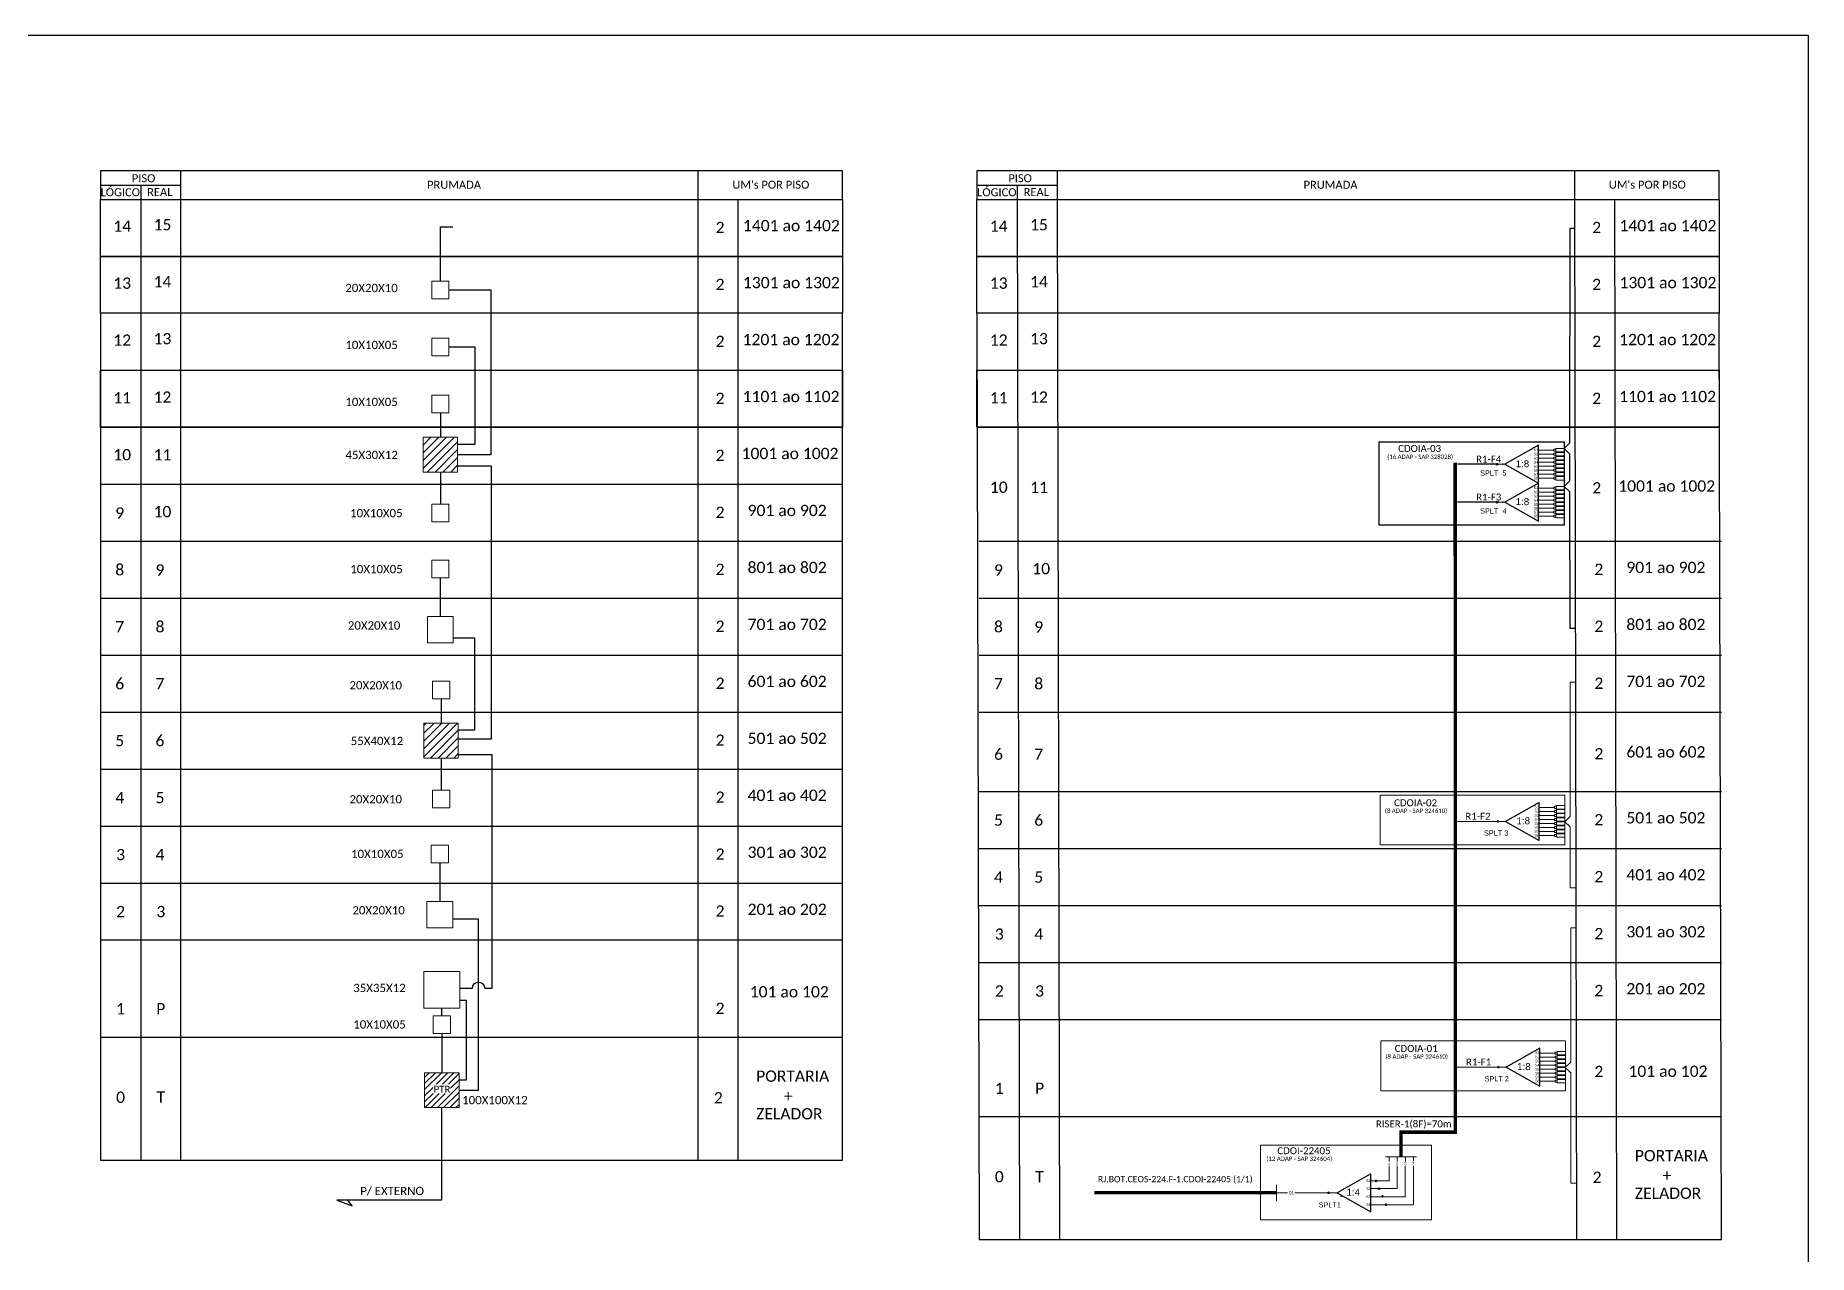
# Model space of a CAD drawing. Header units: metres. Extents: x -1286 to -445, y -500 to 94.
# Drawn here: x -955 to -445, y -256 to 94 of the extents above; entities that cross this region are included whole.
import ezdxf
from ezdxf.enums import TextEntityAlignment as Align

# ---------------------------------------------------------------- set-up
doc = ezdxf.new("R2010")
doc.units = ezdxf.units.M
doc.styles.add('ARIAL', font='arial.ttf')
doc.styles.add('WMF-Calibri0', font='calibri.ttf')

# ---------------------------------------------------------------- blocks, each defined once
blk = doc.blocks.new('SPLT_1-8_SC-APC')
at = {"color": 1}
blk.add_lwpolyline([(-7.37, -2.1), (-17.04, -7.55), (-7.37, -13), (-7.37, -2.1)], dxfattribs=at)
at = {"color": 3, "lineweight": 0}
for points in [[(-2.99, -3.51), (-7.37, -3.51)], [(-7.37, -4.66), (-2.99, -4.66)], [(-2.41, -3.02), (-2.41, -4)], [(-2.41, -3.02), (0, -3.02)], [(-2.41, -4), (0, -4)], [(-2.41, -4.17), (-2.41, -5.16)], [(-2.41, -4.17), (0, -4.17)], [(-7.37, -5.82), (-2.99, -5.82)], [(-7.37, -6.97), (-2.99, -6.97)], [(-7.37, -8.12), (-2.99, -8.12)], [(-7.37, -9.28), (-2.99, -9.28)], [(-2.41, -5.16), (0, -5.16)], [(-2.41, -5.32), (-2.41, -6.31)], [(-2.41, -5.32), (0, -5.32)], [(-2.41, -6.31), (0, -6.31)], [(-2.41, -6.48), (-2.41, -7.46)], [(-2.41, -6.48), (0, -6.48)], [(-2.41, -7.46), (0, -7.46)], [(-2.41, -7.63), (-2.41, -8.62)], [(-2.41, -7.63), (0, -7.63)], [(-2.41, -8.62), (0, -8.62)], [(-2.41, -8.78), (-2.41, -9.77)], [(-2.41, -8.78), (0, -8.78)], [(-2.41, -9.77), (0, -9.77)], [(-2.41, -9.94), (-2.41, -10.92)], [(-2.41, -9.94), (0, -9.94)], [(-7.37, -10.43), (-2.99, -10.43)], [(-7.37, -11.58), (-2.99, -11.58)], [(-2.41, -10.92), (0, -10.92)], [(-2.41, -11.09), (-2.41, -12.08)], [(-2.41, -11.09), (0, -11.09)], [(-2.41, -12.08), (0, -12.08)]]:
    blk.add_lwpolyline(points, dxfattribs=at)
for points in [[(-2.99, -3.22), (-2.41, -3.22), (-2.41, -3.8), (-2.99, -3.8)], [(-2.99, -4.38), (-2.41, -4.38), (-2.41, -4.95), (-2.99, -4.95)], [(-2.99, -5.53), (-2.41, -5.53), (-2.41, -6.1), (-2.99, -6.1)], [(-2.99, -6.68), (-2.41, -6.68), (-2.41, -7.26), (-2.99, -7.26)], [(-2.99, -7.84), (-2.41, -7.84), (-2.41, -8.41), (-2.99, -8.41)], [(-2.99, -8.99), (-2.41, -8.99), (-2.41, -9.56), (-2.99, -9.56)], [(-2.99, -10.14), (-2.41, -10.14), (-2.41, -10.72), (-2.99, -10.72)], [(-2.99, -11.3), (-2.41, -11.3), (-2.41, -11.87), (-2.99, -11.87)]]:
    blk.add_lwpolyline(points, close=True, dxfattribs=at)
at = {"color": 1, "lineweight": 0}
blk.add_lwpolyline([(-17.04, -7.55), (-19.26, -7.55)], dxfattribs=at)
at = {"color": 1, "style": 'ARIAL'}
for s, height, p in [('S1', 0.75, (-8.74, -3.78)), ('S2', 0.75, (-8.74, -4.97)), ('1:8', 2, (-13.91, -8.4)), ('S3', 0.75, (-8.74, -6.18)), ('S4', 0.75, (-8.74, -7.36)), ('S5', 0.75, (-8.74, -8.57)), ('S6', 0.75, (-8.74, -9.69)), ('S7', 0.75, (-8.74, -10.78)), ('S8', 0.75, (-8.74, -11.9))]:
    blk.add_text(s, height=height, dxfattribs=at).set_placement(p)
blk = doc.blocks.new('SPLITTER FUTURO')
blk.add_point((0, 0))
at = {"style": 'ARIAL', "text_generation_flag": 6, "flags": 4}
for tag, p, height in [('SPLT', (-6.22, -4.1), 1.5), ('INSTAL.', (-6.25, -6.09), 1.25)]:
    blk.add_attdef(tag, p, '', height=height, rotation=180, dxfattribs=at)
blk = doc.blocks.new('SPLITTER_')
blk.add_point((0, 0))
at = {"style": 'ARIAL', "flags": 4}
blk.add_attdef('SPLT', (0, -3.26), '', height=1.5, dxfattribs=at)

msp = doc.modelspace()

# ---------------------------------------------------------------- hatches: boundary and pattern name
h = msp.add_hatch()
h.set_pattern_fill('LINE', color=1, scale=0.5, angle=45)
h.set_pattern_definition([(45, (11.3306, -37.7604), (-1.122532, 1.122532), [])])
h.paths.add_polyline_path([(-843.03, -103.43), (-843.03, -113.47), (-833.13, -113.47), (-833.13, -103.43)])
h.paths.add_polyline_path([(-843.25, -21.24), (-843.25, -31.28), (-833.34, -31.28), (-833.34, -21.24)])
h = msp.add_hatch(color=3)
h.dxf.hatch_style = 1
edge = h.paths.add_edge_path()
edge.add_arc((-534.55, -29.02), 0.256, 0, 360)
h = msp.add_hatch(color=3)
h.dxf.hatch_style = 1
edge = h.paths.add_edge_path()
edge.add_arc((-534.55, -39.92), 0.256, 0, 360)
at = {"lineweight": 0}
h = msp.add_hatch(color=3, dxfattribs=at)
h.dxf.hatch_style = 1
edge = h.paths.add_edge_path()
edge.add_arc((-534.35, -131.65), 0.242, 0, 360)
h = msp.add_hatch(color=3, dxfattribs=at)
h.dxf.hatch_style = 1
edge = h.paths.add_edge_path()
edge.add_arc((-534.17, -202.28), 0.242, 0, 360)
h = msp.add_hatch()
h.set_pattern_fill('ANSI31', color=1, scale=10, style=0)
h.set_pattern_definition([(45, (-1456.2971, -599.487), (-0.8838835, 0.8838835), [])])
h.paths.add_polyline_path([(-842.82, -213.91), (-832.92, -213.91), (-832.92, -203.87), (-842.82, -203.87)])
h.paths.add_polyline_path([(-840.4, -209.87), (-835.35, -209.87), (-835.35, -207.14), (-840.4, -207.14)], flags=16)
h = msp.add_hatch(color=3, dxfattribs=at)
h.dxf.hatch_style = 1
edge = h.paths.add_edge_path()
edge.add_arc((-583.02, -238.37), 0.256, 0, 360)
h = msp.add_hatch(color=3)
h.dxf.hatch_style = 1
edge = h.paths.add_edge_path()
edge.add_arc((-569.38, -234.96), 0.242, 0, 360)
h = msp.add_hatch(color=3)
h.dxf.hatch_style = 1
edge = h.paths.add_edge_path()
edge.add_arc((-568.5, -237.2), 0.242, 0, 360)
h = msp.add_hatch(color=3)
h.dxf.hatch_style = 1
edge = h.paths.add_edge_path()
edge.add_arc((-567.5, -239.51), 0.242, 0, 360)
h = msp.add_hatch(color=3)
h.dxf.hatch_style = 1
edge = h.paths.add_edge_path()
edge.add_arc((-566.5, -241.81), 0.242, 0, 360)

# ---------------------------------------------------------------- linework, layer by layer
at = {"color": 7}
for p, q in [((-935.99, 47.1), (-722.68, 47.1)), ((-935.99, 30.72), (-935.99, 47.1)), ((-722.68, 47.1), (-722.68, 30.72)), ((-684.07, 47.1), (-470.75, 47.1)), ((-684.07, 30.72), (-684.07, 47.1)), ((-470.75, 47.1), (-470.75, 30.72)), ((-935.99, 30.72), (-722.68, 30.72)), ((-935.99, 14.35), (-935.99, 30.72)), ((-722.68, 30.72), (-935.99, 30.72)), ((-722.68, 30.72), (-722.68, 14.35)), ((-684.07, 30.72), (-470.75, 30.72)), ((-684.07, 14.35), (-684.07, 30.72)), ((-470.75, 30.72), (-684.07, 30.72)), ((-470.75, 30.72), (-470.75, 14.35)), ((-722.68, 14.35), (-935.99, 14.35)), ((-470.75, 14.35), (-684.07, 14.35))]:
    msp.add_line(p, q, dxfattribs=at)
at = {"color": 5, "lineweight": 0}
for p, q in [((-534.35, -131.65), (-546.38, -131.65)), ((-534.17, -202.28), (-546.2, -202.28))]:
    msp.add_line(p, q, dxfattribs=at)
msp.add_lwpolyline([(-1286.07, -499.81), (-445.07, -499.81), (-445.07, 94.19), (-1286.07, 94.19)], close=True)
at = {"color": 0}
for points in [[(-722.68, 55.32), (-935.99, 55.32)], [(-935.99, 51.21), (-912.85, 51.21)], [(-470.75, 55.32), (-684.07, 55.32)], [(-684.07, 51.21), (-660.92, 51.21)], [(-935.99, 47.1), (-722.68, 47.1)], [(-684.07, 47.1), (-470.75, 47.1)]]:
    msp.add_lwpolyline(points, dxfattribs=at)
for points in [[(-935.99, 55.32), (-935.99, 47.1)], [(-924.42, 51.21), (-924.42, 47.1)], [(-912.85, 47.1), (-912.85, 55.32)], [(-764.27, 55.32), (-764.27, 47.1)], [(-722.68, 47.1), (-722.68, 55.32)], [(-684.07, 55.32), (-684.07, 47.1)], [(-672.5, 51.21), (-672.5, 47.1)], [(-660.92, 47.1), (-660.92, 55.32)], [(-512.35, 55.32), (-512.35, 47.1)], [(-470.75, 47.1), (-470.75, 55.32)], [(-935.99, 47.1), (-722.68, 47.1)], [(-924.42, 47.1), (-924.42, -228.97)], [(-912.85, -228.97), (-912.85, 47.1)], [(-764.27, 47.1), (-764.27, -228.97)], [(-752.7, -228.97), (-752.7, 47.1)], [(-684.07, 47.1), (-470.75, 47.1)], [(-672.5, 47.1), (-671.86, -251.81)], [(-660.29, -251.81), (-660.92, 47.1)], [(-512.35, 47.1), (-511.71, -251.81)], [(-500.14, -251.81), (-500.77, 47.1)], [(-935.99, 14.35), (-935.99, -228.97), (-722.68, -228.97), (-722.68, 14.35)], [(-684.07, 14.35), (-683.44, -251.81), (-470.12, -251.81), (-470.75, 14.35)], [(-935.99, -2.02), (-722.68, -2.02)], [(-684.07, -2.02), (-470.75, -2.02)], [(-935.99, -18.39), (-722.68, -18.39)], [(-684.07, -18.39), (-470.75, -18.39)], [(-935.99, -34.76), (-722.68, -34.76)], [(-935.99, -51.14), (-722.68, -51.14)], [(-683.44, -51.14), (-470.12, -51.14)], [(-935.99, -67.51), (-722.68, -67.51)], [(-683.44, -67.51), (-470.12, -67.51)], [(-935.99, -83.88), (-722.68, -83.88)], [(-683.44, -83.88), (-470.12, -83.88)], [(-935.99, -100.25), (-722.68, -100.25)], [(-683.44, -100.25), (-470.12, -100.25)], [(-935.99, -116.62), (-722.68, -116.62)], [(-683.44, -123.08), (-470.12, -123.08)], [(-935.99, -133), (-722.68, -133)], [(-683.44, -139.46), (-470.12, -139.46)], [(-935.99, -149.37), (-722.68, -149.37)], [(-683.44, -155.83), (-470.12, -155.83)], [(-935.99, -165.74), (-722.68, -165.74)], [(-683.44, -172.2), (-470.12, -172.2)], [(-683.44, -188.57), (-470.12, -188.57)], [(-935.99, -193.67), (-722.68, -193.67)], [(-683.44, -216.5), (-470.12, -216.5)]]:
    msp.add_lwpolyline(points)
at = {"color": 3}
for points in [[(-838.3, 23.6), (-838.3, 39.24), (-834.69, 39.24)], [(-512.33, 38.7), (-513.66, 38.7), (-513.75, -22.99), (-515.32, -24.49), (-513.75, -26), (-513.75, -33.88), (-515.32, -35.39), (-513.75, -36.9), (-513.66, -76.09), (-512.09, -76.09)], [(-835.82, 21.07), (-823.78, 21.07), (-823.78, -26.33), (-833.34, -26.33)], [(-835.82, 4.69), (-828.42, 4.69), (-828.42, -23.32), (-833.34, -23.32)], [(-838.3, -14.21), (-838.3, -21.24)], [(-833.34, -29.45), (-823.7, -29.45), (-823.7, -108), (-833.13, -108)], [(-838.3, -31.28), (-838.3, -40.54)], [(-838.3, -72.78), (-838.3, -61.66)], [(-834.58, -78.9), (-828.49, -78.9), (-828.49, -105.43), (-833.13, -105.43)], [(-838.08, -96.4), (-838.08, -103.43)], [(-838.08, -113.47), (-838.08, -122.73)], [(-838.43, -143.52), (-838.43, -154.64)], [(-832.92, -208.89), (-827.32, -208.89), (-827.32, -159.77), (-834.71, -159.77)], [(-832.92, -205.94), (-830.74, -205.94), (-830.74, -183.1), (-832.72, -183.1)], [(-837.87, -192.6), (-837.87, -203.87)]]:
    msp.add_lwpolyline(points, dxfattribs=at)
at = {"lineweight": 0}
for points in [[(-835.82, 23.6), (-840.79, 23.6), (-840.79, 18.53), (-835.82, 18.53)], [(-835.82, 7.23), (-840.79, 7.23), (-840.79, 2.16), (-835.82, 2.16)], [(-835.82, -9.14), (-840.79, -9.14), (-840.79, -14.21), (-835.82, -14.21)], [(-835.82, -40.54), (-840.79, -40.54), (-840.79, -45.61), (-835.82, -45.61)], [(-835.82, -56.59), (-840.79, -56.59), (-840.79, -61.66), (-835.82, -61.66)], [(-835.6, -91.33), (-840.57, -91.33), (-840.57, -96.4), (-835.6, -96.4)], [(-835.6, -122.73), (-840.57, -122.73), (-840.57, -127.8), (-835.6, -127.8)], [(-835.95, -138.45), (-840.91, -138.45), (-840.91, -143.52), (-835.95, -143.52)], [(-835.39, -187.53), (-840.35, -187.53), (-840.35, -192.6), (-835.39, -192.6)]]:
    msp.add_lwpolyline(points, close=True, dxfattribs=at)
at = {"color": 7}
for points in [[(-935.99, -2.02), (-722.68, -2.02), (-722.68, -18.39), (-935.99, -18.39)], [(-684.07, -2.02), (-470.75, -2.02), (-470.75, -18.39), (-684.07, -18.39)]]:
    msp.add_lwpolyline(points, close=True, dxfattribs=at)
at = {"color": 1, "lineweight": 0}
for points in [[(-833.34, -21.24), (-843.25, -21.24), (-843.25, -31.28), (-833.34, -31.28)], [(-833.13, -103.43), (-843.03, -103.43), (-843.03, -113.47), (-833.13, -113.47)], [(-568.22, -124.11), (-515.09, -124.11), (-515.09, -138.42), (-568.22, -138.42)], [(-832.72, -174.78), (-843.01, -174.78), (-843.01, -185.29), (-832.72, -185.29)], [(-568.04, -194.73), (-514.91, -194.73), (-514.91, -209.05), (-568.04, -209.05)], [(-832.92, -203.87), (-842.82, -203.87), (-842.82, -213.91), (-832.92, -213.91)], [(-602.59, -224.7), (-553.43, -224.7), (-553.43, -246.17), (-602.59, -246.17)]]:
    msp.add_lwpolyline(points, close=True, dxfattribs=at)
at = {"color": 1}
msp.add_lwpolyline([(-568.45, -22.59), (-515.32, -22.59), (-515.32, -46.49), (-568.45, -46.49)], close=True, dxfattribs=at)
at = {"color": 5, "lineweight": 0, "const_width": 1}
msp.add_lwpolyline([(-562.21, -228.03), (-562.21, -220.95), (-546.6, -220.95), (-546.61, -28.6)], dxfattribs=at)
at = {"color": 5}
for points in [[(-534.58, -29.02), (-545.97, -29.02)], [(-534.58, -39.92), (-545.97, -39.92)]]:
    msp.add_lwpolyline(points, dxfattribs=at)
at = {"color": 7, "lineweight": 0}
for points in [[(-834.58, -72.78), (-842.03, -72.78), (-842.03, -80.38), (-834.58, -80.38)], [(-834.71, -154.64), (-842.15, -154.64), (-842.15, -162.24), (-834.71, -162.24)]]:
    msp.add_lwpolyline(points, close=True, dxfattribs=at)
at = {"color": 3, "lineweight": 0}
for points in [[(-511.93, -150.72), (-513.58, -150.72), (-513.58, -133.26), (-515.15, -131.76), (-513.58, -130.25), (-513.58, -91.63), (-512.09, -91.63)], [(-511.75, -235.6), (-513.4, -235.6), (-513.4, -203.89), (-514.97, -202.38), (-513.4, -200.87), (-513.4, -162.23), (-511.9, -162.23)], [(-597.96, -238.37), (-594.8, -238.37)], [(-592.73, -238.37), (-583.02, -238.37)]]:
    msp.add_lwpolyline(points, dxfattribs=at)
at = {"color": 3}
msp.add_lwpolyline([(-832.72, -179.59), (-829.1, -179.59, -1), (-825.55, -179.59), (-823.39, -179.59), (-823.39, -112.55), (-833.13, -112.55)], format="xyb", dxfattribs=at)
at = {"color": 7}
msp.add_lwpolyline([(-837.87, -187.53), (-837.87, -185.29)], dxfattribs=at)
at = {"color": 1}
for points in [[(-837.93, -213.91), (-837.93, -240.54), (-868.07, -240.54)], [(-570.87, -232.92), (-580.54, -238.37), (-570.87, -243.82), (-570.87, -232.92)], [(-868.07, -240.54), (-863.65, -242.13)], [(-863.65, -242.13), (-865.06, -240.3)]]:
    msp.add_lwpolyline(points, dxfattribs=at)
at = {"color": 5, "lineweight": 0}
for points in [[(-566.67, -228.03), (-557.76, -228.03)], [(-565.59, -228.03), (-565.59, -229.35)], [(-563.27, -228.03), (-563.27, -229.35)], [(-563.27, -228.03), (-563.27, -229.35)], [(-560.95, -228.03), (-560.95, -229.35)], [(-558.64, -228.03), (-558.64, -229.31)], [(-569.41, -234.96), (-565.59, -234.96), (-565.59, -230.77)], [(-568.5, -237.2), (-563.27, -237.2), (-563.27, -230.77)], [(-567.47, -239.51), (-560.96, -239.51), (-560.96, -230.78)], [(-566.49, -241.81), (-558.64, -241.81), (-558.64, -230.74)]]:
    msp.add_lwpolyline(points, dxfattribs=at)
at = {"color": 1, "lineweight": 0, "const_width": 1}
msp.add_lwpolyline([(-650.32, -238.37), (-597.96, -238.37)], dxfattribs=at)
at = {"color": 1, "lineweight": 0}
for points in [[(-597.96, -240.78), (-597.96, -236.06)], [(-580.54, -238.37), (-582.76, -238.37)]]:
    msp.add_lwpolyline(points, dxfattribs=at)
at = {"color": 7, "lineweight": 0}
for points in [[(-570.87, -234.96), (-569.41, -234.96)], [(-570.87, -237.2), (-568.5, -237.2)], [(-570.87, -239.51), (-567.47, -239.51)], [(-570.87, -241.81), (-566.49, -241.81)]]:
    msp.add_lwpolyline(points, dxfattribs=at)
at = {"color": 3}
for centre, radius in [((-534.55, -29.02), 0.256), ((-534.55, -39.92), 0.256), ((-569.38, -234.96), 0.242), ((-568.5, -237.2), 0.242), ((-566.5, -241.81), 0.242)]:
    msp.add_circle(centre, radius, dxfattribs=at)
at = {"color": 3, "lineweight": 0}
for centre, radius in [((-534.35, -131.65), 0.242), ((-534.17, -202.28), 0.242), ((-583.02, -238.37), 0.256)]:
    msp.add_circle(centre, radius, dxfattribs=at)
at = {"color": 3}
msp.add_arc((-567.5, -239.51), 0.242, 0, 180.1296, dxfattribs=at)
for p in [(-532.93, -29.02), (-532.93, -39.92)]:
    msp.add_point(p)

# ---------------------------------------------------------------- block references
for p in [(-515.32, -21.48), (-515.32, -32.37)]:
    msp.add_blockref('SPLT_1-8_SC-APC', p, dxfattribs=at)
at = {"color": 3, "lineweight": 0}
for p in [(-515.09, -124.11), (-514.91, -194.73)]:
    msp.add_blockref('SPLT_1-8_SC-APC', p, dxfattribs=at)
at = {"lineweight": 0}
ref = msp.add_blockref('SPLITTER FUTURO', (-532.13, -131.65), dxfattribs=at)
ref.add_attrib('SPLT', 'SPLT 3', (-538.35, -135.75), dxfattribs={"height": 1.5, "rotation": 180, "style": 'ARIAL', "text_generation_flag": 6})
ref = msp.add_blockref('SPLITTER FUTURO', (-531.95, -202.28), dxfattribs=at)
ref.add_attrib('SPLT', 'SPLT 2', (-538.17, -206.37), dxfattribs={"height": 1.5, "rotation": 180, "style": 'ARIAL', "text_generation_flag": 6})
ref = msp.add_blockref('SPLITTER_', (-579.35, -239.33), dxfattribs=dict(at, xscale=-1))
ref.add_attrib('SPLT', 'SPLT1', (-585.88, -242.6), dxfattribs={"height": 1.5, "style": 'ARIAL'})

# ---------------------------------------------------------------- texts
at = {"color": 0, "style": 'WMF-Calibri0'}
for s, p in [('  LÓGICO', (-937.58, 47.99)), ('     PISO', (-931.03, 52.02)), ('PRUMADA', (-842.12, 50.13)), ("UM's POR PISO", (-754.38, 50.16)), ('  LÓGICO', (-685.65, 47.99)), ('     PISO', (-679.11, 52.02)), ('PRUMADA', (-590.2, 50.13)), ("UM's POR PISO", (-502.46, 50.16)), ('    REAL', (-925.81, 48.04)), ('    REAL', (-673.89, 48.04))]:
    msp.add_text(s, height=2.3, dxfattribs=at).set_placement(p)
at = {"color": 7, "style": 'WMF-Calibri0'}
for s, p in [('14', (-929.74, 39.39)), ('15', (-918.17, 39.81)), ('14', (-677.82, 39.39)), ('15', (-666.25, 39.81)), ('13', (-929.74, 23.02)), ('14', (-918.17, 23.44)), ('13', (-677.82, 23.02)), ('14', (-666.25, 23.44)), ('12', (-929.74, 6.65)), ('13', (-918.17, 7.07)), ('12', (-677.82, 6.65)), ('13', (-666.25, 7.07)), ('11', (-929.74, -9.94)), ('12', (-918.17, -9.72)), ('11', (-677.82, -9.94)), ('12', (-666.25, -9.72)), ('10', (-929.74, -26.28)), ('11', (-918.17, -26.31)), ('10', (-677.8, -35.62)), ('11', (-666.22, -35.66)), ('10', (-918.17, -42.65)), ('10', (-665.61, -59.02))]:
    msp.add_text(s, height=3.24, dxfattribs=at).set_placement(p, align=Align.MIDDLE_CENTER)
for s, height, p in [('1401 ao 1402', 3.24, (-751.33, 37.94)), ('1401 ao 1402', 3.24, (-499.4, 37.94)), ('20X20X10', 2.373, (-865.62, 20.44)), ('1301 ao 1302', 3.24, (-751.33, 21.56)), ('1301 ao 1302', 3.24, (-499.4, 21.56)), ('10X10X05', 2.373, (-865.62, 4.07)), ('1201 ao 1202', 3.24, (-751.42, 5.19)), ('1201 ao 1202', 3.24, (-499.5, 5.19)), ('10X10X05', 2.373, (-865.62, -12.3)), ('1101 ao 1102', 3.24, (-751.42, -11.18)), ('1101 ao 1102', 3.24, (-499.5, -11.18)), ('45X30X12', 2.373, (-865.59, -27.53)), ('1001 ao 1002', 3.24, (-751.71, -27.55)), ('1001 ao 1002', 3.24, (-499.76, -36.89)), ('901 ao 902', 3.24, (-749.99, -43.92)), ('10X10X05', 2.373, (-864.23, -44.26)), ('10X10X05', 2.373, (-864.19, -60.34)), ('801 ao 802', 3.24, (-749.99, -60.3)), ('901 ao 902', 3.24, (-497.43, -60.3)), ('20X20X10', 2.373, (-864.89, -76.53)), ('701 ao 702', 3.24, (-749.99, -76.67)), ('801 ao 802', 3.24, (-497.43, -76.67)), ('20X20X10', 2.373, (-864.42, -93.73)), ('601 ao 602', 3.24, (-749.99, -93.04)), ('701 ao 702', 3.24, (-497.43, -93.04)), ('501 ao 502', 3.24, (-749.99, -109.41)), ('55X40X12', 2.373, (-864.06, -109.72)), ('601 ao 602', 3.24, (-497.42, -113.3)), ('20X20X10', 2.373, (-864.42, -126.48)), ('401 ao 402', 3.24, (-749.99, -125.78)), ('501 ao 502', 3.24, (-497.43, -132.24)), ('10X10X05', 2.373, (-863.96, -142.2)), ('301 ao 302', 3.24, (-749.99, -142.15)), ('401 ao 402', 3.24, (-497.43, -148.62)), ('20X20X10', 2.373, (-863.59, -158.39)), ('201 ao 202', 3.24, (-749.99, -158.53)), ('301 ao 302', 3.24, (-497.43, -164.99)), ('35X35X12', 2.373, (-863.34, -180.71)), ('201 ao 202', 3.24, (-497.43, -181.36)), ('101 ao 102', 3.24, (-749.38, -182.24)), ('10X10X05', 2.373, (-863.33, -191.19)), ('PORTARIA', 3.24, (-747.54, -206.49)), ('101 ao 102', 3.24, (-496.82, -205.07)), ('PTR', 2, (-840.23, -209.62)), ('100X100X12', 2.373, (-832.03, -212.94)), ('ZELADOR', 3.24, (-747.54, -217.3)), ('PORTARIA', 3.24, (-494.98, -229.32)), ('P/ EXTERNO', 2.373, (-861.35, -239.05)), ('ZELADOR', 3.24, (-494.98, -240.13))]:
    msp.add_text(s, height=height, dxfattribs=at).set_placement(p)
at = {"color": 1}
for s, height, style, p in [('CDOIA-03', 2, 'WMF-Calibri0', (-563.01, -25.49)), ('1:4', 2, 'ARIAL', (-577.85, -239.22)), ('S1', 0.75, 'ARIAL', (-572.24, -235.3)), ('S2', 0.75, 'ARIAL', (-572.24, -237.55)), ('S3', 0.75, 'ARIAL', (-572.24, -239.91)), ('S4', 0.75, 'ARIAL', (-572.24, -242.17))]:
    msp.add_text(s, height=height, dxfattribs=dict(at, style=style)).set_placement(p)
at = {"color": 1, "style": 'WMF-Calibri0'}
msp.add_text('(16 ADAP - SAP 328028)', height=1.25, dxfattribs=at).set_placement((-556.71, -27.51), align=Align.CENTER)
at = {"color": 5, "style": 'WMF-Calibri0'}
for s, p in [('R1-F4', (-540.61, -28.55)), ('R1-F3', (-540.61, -39.44))]:
    msp.add_text(s, height=2, dxfattribs=at).set_placement(p)
at = {"style": 'ARIAL'}
for s, p in [('SPLT  5', (-539.46, -32.28)), ('SPLT  4', (-539.46, -43.18))]:
    msp.add_text(s, height=1.5, dxfattribs=at).set_placement(p)
at = {"color": 1, "lineweight": 0, "style": 'WMF-Calibri0'}
for s, p in [('CDOIA-02', (-564.18, -127.3)), ('CDOIA-01', (-564, -197.92)), ('CDOI-22405', (-597.74, -227.3))]:
    msp.add_text(s, height=2, dxfattribs=at).set_placement(p)
for s, p in [('(8 ADAP - SAP 324610)', (-557.87, -129.23)), ('(8 ADAP - SAP 324610)', (-557.69, -199.85)), ('(12 ADAP - SAP 324604)', (-591.43, -229.22))]:
    msp.add_text(s, height=1.25, dxfattribs=at).set_placement(p, align=Align.CENTER)
at = {"color": 5, "lineweight": 0, "style": 'WMF-Calibri0'}
for s, p in [('R1-F2', (-543.69, -131.18)), ('R1-F1', (-543.51, -201.8)), ('RISER-1(8F)=70m', (-569.43, -219.59))]:
    msp.add_text(s, height=2, dxfattribs=at).set_placement(p)
at = {"color": 1, "lineweight": 0, "style": 'WMF-Calibri0'}
msp.add_text('RJ.BOT.CEOS-224.F-1.CDOI-22405 (1/1)', height=1.7898, dxfattribs=at).set_placement((-627.08, -234.46, 3.73), align=Align.MIDDLE_CENTER)
at = {"lineweight": 0, "style": 'ARIAL'}
for s, p in [('01', (-565.67, -230.09)), ('02', (-563.35, -230.09)), ('03', (-560.93, -230.03)), ('04', (-558.66, -230.03))]:
    msp.add_text(s, height=0.617, rotation=90, dxfattribs=at).set_placement(p, align=Align.MIDDLE_CENTER)
msp.add_text('01', height=1, dxfattribs=at).set_placement((-593.67, -238.37), align=Align.MIDDLE_CENTER)
at = {"color": 7, "style": 'WMF-Calibri0'}
for tag, flags, p in [('2', 4, (-757.9, 39.02)), ('2', 4, (-505.97, 39.02)), ('2', 4, (-757.9, 22.65)), ('2', 4, (-505.97, 22.65)), ('2', 4, (-757.9, 6.28)), ('2', 4, (-505.97, 6.28)), ('2', 4, (-757.9, -10.09)), ('2', 4, (-505.97, -10.09)), ('2', 4, (-757.9, -26.46)), ('2', 4, (-505.95, -35.81)), ('9', 4, (-930.45, -43.03)), ('2', 4, (-757.9, -42.84)), ('8', 4, (-930.45, -59.34)), ('9', 4, (-918.88, -59.4)), ('2', 4, (-757.9, -59.21)), ('9', 4, (-677.89, -59.4)), ('2', 4, (-505.34, -59.21)), ('7', 4, (-930.45, -75.71)), ('8', 4, (-918.88, -75.71)), ('2', 4, (-757.9, -75.58)), ('8', 4, (-677.89, -75.71)), ('9', 4, (-666.32, -75.78)), ('2', 4, (-505.34, -75.58)), ('6', 4, (-930.45, -92.08)), ('7', 4, (-918.88, -92.08)), ('2', 4, (-757.9, -91.95)), ('7', 4, (-677.89, -92.08)), ('8', 4, (-666.32, -92.08)), ('2', 4, (-505.34, -91.95)), ('5', 4, (-930.45, -108.45)), ('6', 4, (-918.88, -108.45)), ('2', 4, (-757.9, -108.32)), ('6', 4, (-677.88, -112.34)), ('7', 4, (-666.31, -112.34)), ('2', 4, (-505.33, -112.21)), ('4', 4, (-930.45, -124.82)), ('5', 4, (-918.88, -124.82)), ('2', 4, (-757.9, -124.7)), ('5', 4, (-677.89, -131.28)), ('6', 4, (-666.32, -131.28)), ('2', 4, (-505.34, -131.16)), ('3', 4, (-930.21, -141.2)), ('4', 4, (-918.88, -141.2)), ('2', 4, (-757.9, -141.07)), ('4', 4, (-677.89, -147.66)), ('5', 4, (-666.32, -147.66)), ('2', 4, (-505.34, -147.53)), ('2', 4, (-930.21, -157.57)), ('3', 4, (-918.63, -157.57)), ('2', 4, (-757.9, -157.44)), ('3', 4, (-677.65, -164.03)), ('4', 4, (-666.32, -164.03)), ('2', 4, (-505.34, -163.9)), ('2', 4, (-677.65, -180.4)), ('3', 4, (-666.08, -180.4)), ('2', 4, (-505.34, -180.27)), ('1', 4, (-930.21, -185.5)), ('P', 4, (-918.63, -185.49)), ('2', 4, (-757.9, -185.37)), ('2', 4, (-505.34, -203.52)), ('1', 4, (-677.65, -208.33)), ('P', 4, (-666.08, -208.32)), ('0', 4, (-930.21, -210.92)), ('T', 12, (-918.63, -210.88)), ('2', 4, (-758.41, -211.09)), ('+', 4, (-738.32, -210.57)), ('0', 4, (-677.65, -233.76)), ('T', 12, (-666.08, -233.72)), ('2', 4, (-505.85, -233.92)), ('+', 4, (-485.76, -233.4))]:
    msp.add_attdef(tag, text='XX', height=3.24, dxfattribs=dict(at, flags=flags)).set_placement(p, align=Align.MIDDLE_CENTER)

doc.saveas('drawing.dxf')
